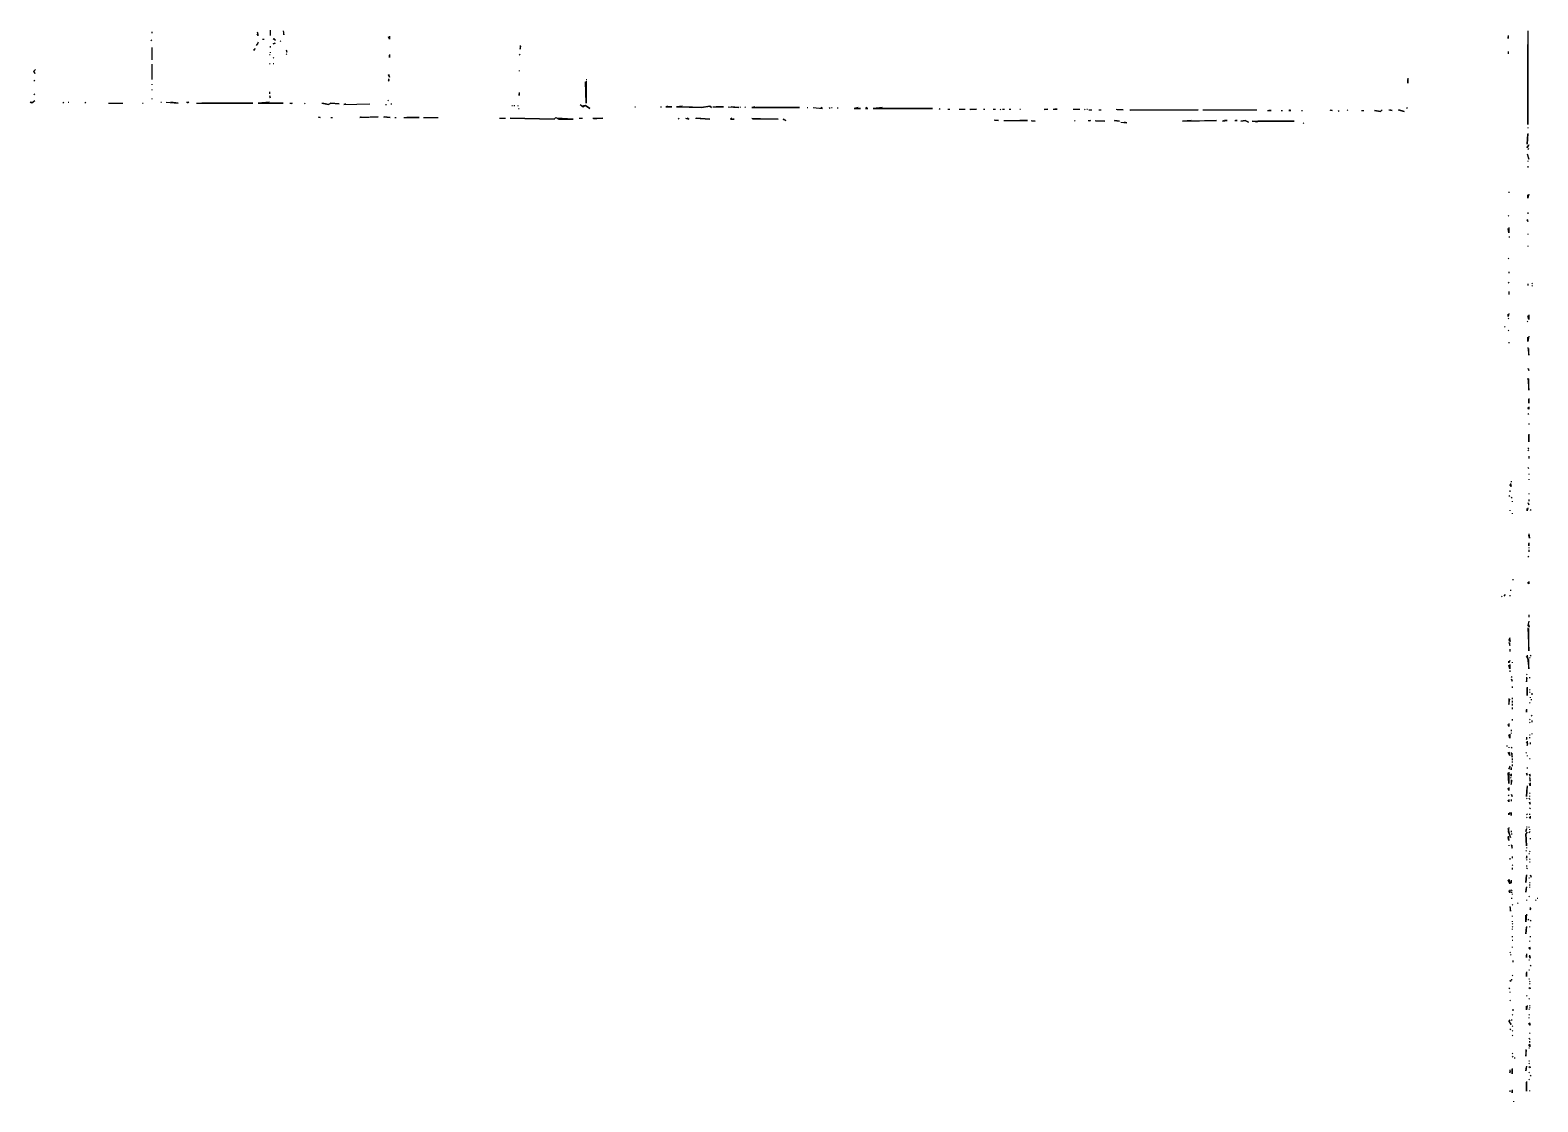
# Model space of a CAD drawing. Extents: x 1 to 1989, y -9 to 1002.
# Drawn here: x 1561.8 to 1892.7, y 295.2 to 530.3 of the extents above; entities that cross this region are included whole.
import ezdxf

# ---------------------------------------------------------------- set-up
doc = ezdxf.new("R2010")
doc.units = 0
doc.layers.add('LINEWORK', color=4, linetype='CONTINUOUS')

msp = doc.modelspace()

# ---------------------------------------------------------------- linework, layer by layer
at = {"layer": 'LINEWORK'}
for points in [[(1588.5, 530), (1588.5, 529.6667)], [(1611.6667, 530), (1611.8333, 529.1667), (1611.6667, 529.5)], [(1614.5, 530.3333), (1614.5, 529.1667)], [(1617.3333, 530.1667), (1617.5, 529.3333), (1617.5, 530)], [(1890.5, 530.1667), (1890.5, 509.6667), (1890.5, 527.1667)], [(1588.5, 528.1667), (1588.3333, 528)], [(1588.5, 526.5), (1588.5, 523.8333)], [(1611.1667, 526.3333), (1611, 525.8333), (1611, 526.1667)], [(1611.8333, 527.6667), (1611.5, 527), (1611.8333, 527.5)], [(1612.8333, 528.3333), (1613.1667, 528.3333)], [(1614.5, 526.8333), (1614.5, 526.5)], [(1615.1667, 528.5), (1615.6667, 528.1667), (1615.3333, 528.5)], [(1615.5, 527.5), (1615.1667, 527.3333), (1615.6667, 527.5)], [(1616.8333, 528), (1616.6667, 527.8333)], [(1640.6667, 529), (1640.6667, 528.3333), (1640.5, 528.8333)], [(1669.3333, 527), (1669.3333, 526.1667), (1669.5, 526.8333)], [(1886.1667, 529.1667), (1886.1667, 528.5), (1886.1667, 528.8333)], [(1588.5, 522.8333), (1588.5, 519.5)], [(1614.3333, 525), (1614.5, 525)], [(1614.3333, 523), (1614.5, 522.8333)], [(1614.5, 525.5), (1614.5, 525.3333)], [(1615.1667, 524.3333), (1615.3333, 524.1667)], [(1615.1667, 523), (1615.3333, 523)], [(1618, 526), (1618.1667, 525.5), (1618.1667, 525.8333)], [(1618.1667, 525.1667), (1618, 525)], [(1640.6667, 525), (1640.6667, 524.3333), (1640.6667, 524.8333)], [(1669.3333, 525), (1669.1667, 524.8333)], [(1886.1667, 525.6667), (1886.1667, 525.1667)], [(1563, 521.6667), (1562.6667, 521.3333), (1562.8333, 520.8333), (1562.6667, 521.3333)], [(1640.5, 520.6667), (1640.6667, 520), (1640.5, 520.5)], [(1640.5, 519.6667), (1640.5, 519.1667), (1640.6667, 519.5)], [(1669.1667, 521.5), (1669.1667, 521.3333)], [(1683.8333, 519.5), (1684, 519.5)], [(1864.1667, 519.8333), (1864.1667, 518.6667), (1864.1667, 519.5)], [(1562.8333, 519.3333), (1562.6667, 519.1667)], [(1562.8333, 516.3333), (1562.6667, 516.1667)], [(1588.5, 518.5), (1588.5, 518.3333)], [(1588.5, 517.3333), (1588.5, 517.1667)], [(1614.3333, 516.8333), (1614.3333, 516.3333)], [(1669.1667, 516.6667), (1669.1667, 516), (1669.1667, 516.3333)], [(1683.8333, 519.1667), (1683.8333, 514.3333), (1683.6667, 519)], [(1562.8333, 514.8333), (1562.1667, 514.3333), (1561.8333, 514.5), (1562.5, 514.5)], [(1569, 514.5), (1569.1667, 514.3333)], [(1570.1667, 514.5), (1570.3333, 514.5)], [(1573.8333, 514.5), (1574, 514.3333)], [(1579, 514.3333), (1582.1667, 514.3333)], [(1586.5, 514.3333), (1586.6667, 514.3333)], [(1588.5, 515.3333), (1588.5, 515.1667)], [(1590.5, 514.5), (1590.6667, 514.5)], [(1591.6667, 514.5), (1594.3333, 514.3333), (1592.6667, 514.5)], [(1596.1667, 514.5), (1596.6667, 514.5), (1596.3333, 514.3333)], [(1598.3333, 514.3333), (1610.6667, 514.3333), (1599.5, 514.3333)], [(1614.3333, 514.5), (1611.8333, 514.3333), (1617.3333, 514.3333), (1614.5, 514.3333)], [(1614.3333, 516), (1614.5, 515.5), (1614.5, 515.8333)], [(1618.8333, 514.3333), (1619.3333, 514.3333), (1619, 514.1667)], [(1622, 514.3333), (1622.1667, 514.1667)], [(1625.8333, 514.3333), (1627.3333, 514), (1627.8333, 514.3333), (1629.6667, 514.1667), (1627.8333, 514.3333), (1627.3333, 514), (1626, 514.3333)], [(1631, 514.1667), (1630.6667, 514), (1636.3333, 514.1667)], [(1639.8333, 514), (1640, 514)], [(1640.5, 515), (1640.3333, 514.8333)], [(1641, 514.1667), (1641.1667, 514.1667)], [(1667.5, 513.8333), (1667.6667, 513.8333)], [(1668, 513.8333), (1668.1667, 513.8333)], [(1668.8333, 513.8333), (1668.8333, 513.6667)], [(1669, 513.1667), (1669.1667, 513.1667)], [(1682.5, 514), (1683.1667, 513.5), (1683.6667, 513.8333), (1684.6667, 513.1667), (1683.6667, 513.8333), (1682.8333, 513.6667)], [(1694.5, 513.5), (1694.6667, 513.5)], [(1700.1667, 513.5), (1700.3333, 513.5)], [(1701.6667, 513.6667), (1701.3333, 513.5), (1702.6667, 513.5), (1701.8333, 513.5)], [(1705, 513.6667), (1703.6667, 513.5), (1709.1667, 513.3333), (1711, 513.6667), (1711.3333, 513.3333), (1711, 513.6667), (1709.1667, 513.3333), (1705.1667, 513.5)], [(1711.6667, 513.5), (1714, 513.5), (1712.3333, 513.5)], [(1715, 513.5), (1717.3333, 513.3333), (1715.6667, 513.5)], [(1717.6667, 513.5), (1717.6667, 513.3333)], [(1718.6667, 513.5), (1718.8333, 513.3333)], [(1720.8333, 513.5), (1720.1667, 513.3333), (1730.6667, 513.3333), (1721, 513.3333)], [(1732.3333, 513.3333), (1732.5, 513.3333)], [(1733.6667, 513.3333), (1735.6667, 513.1667), (1735.3333, 513.3333)], [(1737.1667, 513.3333), (1737.3333, 513.1667)], [(1737.6667, 513.3333), (1737.8333, 513.3333)], [(1739, 513.3333), (1739, 513.1667)], [(1743.5, 513.3333), (1742.6667, 513.1667), (1744, 513.1667), (1743.6667, 513.1667)], [(1745.5, 513.3333), (1745.1667, 513.1667), (1745.6667, 513.1667)], [(1748.8333, 513.3333), (1746.8333, 513.1667), (1759.8333, 513.1667), (1749, 513.1667)], [(1761.3333, 513.1667), (1761.5, 513)], [(1763.1667, 513), (1763.6667, 513)], [(1765.6667, 513), (1767, 513)], [(1768, 513), (1769.5, 513), (1768.1667, 512.8333)], [(1771, 513), (1771.3333, 513)], [(1773.1667, 513), (1773.6667, 513)], [(1774.6667, 513), (1774.8333, 512.8333)], [(1775.1667, 513), (1775.6667, 513)], [(1776.6667, 513), (1777, 513)], [(1779, 513), (1779.1667, 513)], [(1784.3333, 513), (1785.1667, 513), (1784.5, 512.8333)], [(1786.3333, 513), (1787.1667, 513), (1786.6667, 513)], [(1790.6667, 513), (1792.1667, 513)], [(1793.1667, 513), (1793.3333, 512.8333)], [(1793.6667, 513), (1793.8333, 513)], [(1794.1667, 512.8333), (1794.8333, 512.8333)], [(1796.3333, 512.8333), (1796.8333, 512.8333)], [(1800.1667, 513), (1801.6667, 512.8333), (1800.3333, 512.8333)], [(1803.1667, 512.8333), (1818.1667, 512.8333), (1803.3333, 512.6667)], [(1819.1667, 512.8333), (1831, 512.8333)], [(1838.3333, 512.8333), (1838, 512.6667), (1838.5, 512.6667)], [(1847, 512.8333), (1847.5, 512.6667), (1847.1667, 512.6667)], [(1850.8333, 512.8333), (1851, 512.6667)], [(1858.5, 512.8333), (1858.1667, 512.5), (1856.8333, 512.6667), (1858.1667, 512.5)], [(1860, 512.8333), (1860.6667, 512.6667), (1860.1667, 512.8333)], [(1862, 512.8333), (1863.3333, 512.5), (1862.1667, 512.8333)], [(1863.8333, 513.3333), (1864, 513.1667)], [(1625, 511.3333), (1625.5, 511.1667), (1625.1667, 511.1667)], [(1627.8333, 511.1667), (1628.1667, 511.1667)], [(1634.5, 511.3333), (1634.1667, 511.1667), (1638.1667, 511.3333), (1634.6667, 511.1667)], [(1639.3333, 511.3333), (1640.8333, 511.1667), (1639.5, 511.3333)], [(1641.8333, 511.1667), (1642.1667, 511.1667)], [(1643.8333, 511.1667), (1647.1667, 511.1667), (1644.5, 511.1667)], [(1648.1667, 511.1667), (1651.3333, 511.1667)], [(1664.8333, 511), (1666.1667, 511)], [(1677.1667, 511.1667), (1676.8333, 510.8333), (1667.1667, 511), (1676.8333, 510.8333), (1677.1667, 511.1667), (1677.8333, 510.8333), (1681, 510.8333), (1677.3333, 511)], [(1682.3333, 511), (1683, 511)], [(1685.3333, 511), (1687.5, 511), (1685.5, 510.8333)], [(1704, 511), (1704.1667, 510.8333)], [(1705.6667, 511), (1706.3333, 510.8333), (1706, 511)], [(1707.8333, 511), (1711, 510.8333), (1708, 511)], [(1715.8333, 511), (1715.5, 510.8333), (1716.3333, 510.8333), (1716, 510.8333)], [(1720.1667, 511), (1726, 510.8333), (1720.3333, 510.8333)], [(1727, 510.8333), (1727.6667, 510.5), (1727.1667, 510.8333)], [(1773.3333, 510.6667), (1774.3333, 510.5), (1773.5, 510.5)], [(1775.5, 510.5), (1780.6667, 510.5), (1779, 510.5)], [(1781.5, 510.5), (1782.3333, 510.3333), (1781.6667, 510.3333)], [(1791.1667, 510.5), (1791, 510.3333)], [(1794, 510.5), (1794.5, 510.5), (1794.1667, 510.3333)], [(1795.5, 510.5), (1797.6667, 510.3333), (1795.6667, 510.3333)], [(1799.6667, 510.5), (1800.8333, 510.3333), (1799.8333, 510.5)], [(1801.1667, 510.1667), (1802.5, 510), (1802, 510.1667)], [(1816.6667, 510.5), (1814.6667, 510.3333), (1822.1667, 510.5), (1816.8333, 510.3333)], [(1823.8333, 510.5), (1823.5, 510.3333), (1824.5, 510.5), (1824, 510.5)], [(1826.1667, 510.5), (1826.6667, 510.5), (1826.3333, 510.5)], [(1828.5, 510.5), (1827.5, 510.3333), (1828.5, 510.5), (1829.1667, 510.1667), (1828.6667, 510.3333)], [(1831.3333, 510.5), (1831, 510.1667), (1830, 510.3333), (1839.1667, 510.3333), (1831.5, 510.3333)], [(1833.3333, 512.6667), (1834.1667, 512.6667), (1833.6667, 512.6667)], [(1836.3333, 512.6667), (1836.6667, 512.6667)], [(1840.8333, 512.6667), (1841, 512.6667)], [(1841.1667, 510), (1841.3333, 509.8333)], [(1848.8333, 512.6667), (1849, 512.5)], [(1854, 512.6667), (1854.5, 512.6667)], [(1890.5, 507.6667), (1890.3333, 505.3333), (1890.5, 507.5)], [(1890.5, 509), (1890.5, 508.8333)], [(1890.6667, 505.1667), (1890.3333, 504.5), (1890.5, 505)], [(1890.3333, 503.1667), (1890.6667, 502), (1890.5, 503)], [(1890.6667, 504.3333), (1890.5, 504.1667)], [(1890.5, 501.6667), (1890.5, 501.5)], [(1890.5, 500.5), (1890.5, 500.1667)], [(1886.3333, 494.8333), (1886.3333, 494.6667)], [(1890.6667, 494.3333), (1890.5, 493.5), (1890.5, 494.1667)], [(1886.3333, 489.6667), (1886.1667, 489.5)], [(1890.5, 490.3333), (1890.5, 490)], [(1886.3333, 487), (1886.3333, 485.8333), (1886.1667, 486.8333)], [(1890.3333, 488.8333), (1890.5, 488.3333), (1890.3333, 488.6667)], [(1886.3333, 485), (1886.5, 485)], [(1890.5, 485.6667), (1890.5, 485.5)], [(1886.1667, 480.3333), (1886.3333, 480.1667)], [(1890.5, 483), (1890.5, 482.8333)], [(1886.3333, 477.3333), (1886.3333, 477)], [(1886.1667, 475), (1886.3333, 474.8333)], [(1890.5, 474.6667), (1890.5, 474.3333)], [(1891.3333, 474.8333), (1891.5, 474.6667)], [(1891.5, 474.3333), (1891.3333, 474.1667)], [(1886.3333, 473), (1886.3333, 472.3333)], [(1886.3333, 468.1667), (1886.1667, 467.5), (1886.1667, 468)], [(1886.1667, 467.1667), (1886.3333, 467)], [(1890.5, 466.5), (1890.3333, 466.3333)], [(1890.6667, 467.8333), (1890.6667, 466.8333), (1890.5, 467.6667)], [(1885.3333, 465.3333), (1885.5, 465.1667)], [(1886.3333, 464.5), (1886.1667, 464.3333)], [(1886.3333, 461.8333), (1886.3333, 461.6667)], [(1890.6667, 463.1667), (1890.5, 462), (1890.5, 463)], [(1890.5, 460.6667), (1890.6667, 459), (1890.6667, 460.5)], [(1890.5, 456.1667), (1890.6667, 455.6667), (1890.6667, 456)], [(1890.5, 454), (1890.6667, 451.3333), (1890.6667, 453.8333)], [(1890.6667, 447.6667), (1890.6667, 447.1667), (1890.5, 447.5)], [(1890.6667, 449.5), (1890.6667, 448.5), (1890.6667, 449.3333)], [(1890.6667, 446.1667), (1890.5, 446)], [(1890.6667, 444), (1890.6667, 443.8333)], [(1890.6667, 441.6667), (1890.6667, 440), (1890.6667, 441.5)], [(1890.5, 438.6667), (1890.6667, 438.5)], [(1890.6667, 438.1667), (1890.5, 438)], [(1890.6667, 436.8333), (1890.6667, 436.3333)], [(1890.5, 434.3333), (1890.6667, 434.1667)], [(1886.6667, 430.8333), (1886.8333, 430.1667), (1886.5, 430.6667)], [(1886.8333, 431.3333), (1886.8333, 431.1667)], [(1890.6667, 433), (1890.6667, 432.8333)], [(1890.6667, 431.8333), (1890.6667, 431.6667)], [(1886.5, 428.1667), (1886.3333, 428)], [(1886.5, 429.3333), (1886.5, 429)], [(1886.8333, 427.8333), (1887, 427.6667)], [(1887, 427), (1887, 426.8333)], [(1890.6667, 428.6667), (1890.6667, 428.5)], [(1890.6667, 427.3333), (1890.6667, 427)], [(1886.5, 425), (1886.5, 424.8333)], [(1887, 424.3333), (1887, 424.1667)], [(1890.5, 425.5), (1890.3333, 424.8333), (1890.3333, 425.3333)], [(1890.5, 426.6667), (1890.6667, 426.1667), (1890.6667, 426.5)], [(1891, 425.1667), (1891.1667, 425)], [(1890.6667, 419.8333), (1890.8333, 418.8333), (1890.6667, 419.5)], [(1890.6667, 417.8333), (1890.6667, 417.1667), (1890.6667, 417.6667)], [(1890.6667, 414.8333), (1890.5, 414.6667)], [(1890.6667, 416.8333), (1890.6667, 416.6667)], [(1890.6667, 416.3333), (1890.6667, 415.8333)], [(1886.6667, 407.5), (1886.6667, 407.3333)], [(1887.1667, 409.8333), (1887.1667, 409.6667)], [(1890.6667, 409.3333), (1890.6667, 408.8333), (1890.5, 409.1667)], [(1884.6667, 406.1667), (1884.8333, 406)], [(1885.5, 406.5), (1885.1667, 406.1667)], [(1886.5, 406.3333), (1886.5, 406.1667)], [(1890.6667, 400.6667), (1890.5, 399.6667), (1890.8333, 399.3333), (1890.6667, 399.8333)], [(1890.6667, 402), (1890.6667, 401.5)], [(1890.5, 399.1667), (1890.6667, 394.1667), (1890.6667, 399)], [(1886.5, 397), (1886.3333, 396.5), (1886.6667, 396.1667), (1886.5, 396.6667)], [(1886.3333, 396), (1886.5, 395.3333), (1886.5, 395.8333)], [(1886.5, 394.5), (1886.5, 394)], [(1886.5, 392), (1886.3333, 391.5), (1886.3333, 391.8333)], [(1886.5, 391.1667), (1886.5, 390.1667), (1886.3333, 391)], [(1887, 391.6667), (1887, 391.5)], [(1890.3333, 393.1667), (1890.6667, 390.1667), (1890.6667, 392.1667), (1890.1667, 393)], [(1891, 392.6667), (1890.8333, 392.5)], [(1891, 393.1667), (1891.1667, 393)], [(1886.5, 389.8333), (1886.5, 389.5)], [(1886.8333, 388.5), (1887, 388.3333)], [(1886.8333, 388), (1887, 387.5), (1887, 387.8333)], [(1890.3333, 389), (1890.1667, 388.8333)], [(1890.1667, 388.3333), (1890.1667, 387.3333), (1890.3333, 388.1667)], [(1890.8333, 388.3333), (1890.8333, 388.1667)], [(1887, 386.3333), (1887, 386)], [(1887, 383.8333), (1887, 383.5)], [(1890.3333, 386.1667), (1890.3333, 384.3333), (1890.3333, 386)], [(1890.8333, 385.6667), (1891, 385.5)], [(1891, 385.1667), (1890.8333, 385)], [(1891, 384), (1891, 383.8333)], [(1891.3333, 384.8333), (1891.3333, 384.5)], [(1886.3333, 383.6667), (1886.3333, 382.3333), (1886.5, 383.5)], [(1887, 383.1667), (1887, 382.8333)], [(1887, 382.5), (1887, 382.1667)], [(1887, 381.6667), (1887, 381.3333)], [(1890.1667, 381.3333), (1890.1667, 380.6667), (1890.1667, 381.1667)], [(1890.8333, 382.8333), (1891, 382.6667)], [(1891.1667, 383.5), (1891.1667, 383.3333)], [(1886.3333, 378.1667), (1886.3333, 377.5), (1886.1667, 378)], [(1887, 379.1667), (1887, 378.8333)], [(1891, 379.1667), (1890.8333, 379)], [(1891, 378.5), (1890.8333, 378.3333)], [(1891.1667, 380), (1891.3333, 379.8333)], [(1891.3333, 378.8333), (1891.3333, 378.5)], [(1886.5, 375.8333), (1886.5, 375), (1886.3333, 375.6667)], [(1886.8333, 376.8333), (1886.8333, 376.5)], [(1886.8333, 376.1667), (1886.8333, 376)], [(1890.1667, 375.1667), (1890.1667, 374.6667), (1890.3333, 375)], [(1890.3333, 374.3333), (1890.3333, 373.3333), (1890.5, 373.8333), (1890.1667, 374.1667)], [(1890.8333, 375.6667), (1891, 375.6667)], [(1890.8333, 375.1667), (1890.8333, 375)], [(1891, 374), (1891, 373.6667)], [(1891.3333, 376), (1891.3333, 375.8333)], [(1885.8333, 373.3333), (1885.8333, 373.1667)], [(1886.3333, 372), (1886.5, 371.1667), (1886.1667, 371.8333)], [(1886.3333, 373), (1886.3333, 372.8333)], [(1886.8333, 373), (1887, 372.8333)], [(1886.8333, 371.8333), (1887, 370.8333), (1887, 371.6667)], [(1890.1667, 371.8333), (1890, 371.6667)], [(1890.3333, 371.1667), (1890.3333, 371)], [(1886.3333, 367.5), (1886.3333, 365), (1886.1667, 367.3333)], [(1886.5, 368.8333), (1886.3333, 368.1667), (1886.5, 368.5)], [(1886.8333, 368.5), (1886.8333, 368), (1886.8333, 368.3333)], [(1887, 370.5), (1887, 370.1667)], [(1887, 369.8333), (1887, 369.6667)], [(1887, 369.1667), (1887, 368.8333)], [(1890.1667, 367.3333), (1890.3333, 366.8333), (1890.1667, 367.1667)], [(1890.3333, 368.5), (1890.3333, 368.3333)], [(1890.8333, 370.5), (1891, 370.5)], [(1886.3333, 364.1667), (1886.3333, 363.5), (1886.1667, 364)], [(1886.8333, 367.1667), (1886.8333, 366.6667), (1886.6667, 367)], [(1886.6667, 366.3333), (1886.8333, 366.1667)], [(1886.8333, 365.8333), (1886.8333, 364.8333), (1887, 365.6667)], [(1890.3333, 364.5), (1890.1667, 362.1667), (1890.3333, 364.1667)], [(1890.8333, 367.1667), (1891, 366.6667), (1890.8333, 367)], [(1890.8333, 366.3333), (1891, 365.5), (1891, 366.1667)], [(1891, 365.1667), (1891, 364.5), (1890.8333, 365)], [(1886.1667, 362.5), (1886.3333, 362.3333)], [(1886.3333, 361.5), (1886.3333, 361), (1886.1667, 361.3333)], [(1886.8333, 362.6667), (1887, 362.1667), (1887, 362.5)], [(1886.8333, 361.5), (1886.8333, 361.1667)], [(1890.1667, 361.8333), (1890.3333, 361.6667)], [(1890.6667, 361.8333), (1891, 361.5)], [(1890.8333, 363), (1891, 362.8333)], [(1890.8333, 362.3333), (1890.8333, 362.1667)], [(1890.8333, 361), (1891, 360.5), (1890.8333, 360.8333)], [(1886.5, 358.6667), (1886.3333, 358.1667), (1886.3333, 358.5)], [(1886.8333, 358.6667), (1886.8333, 358), (1886.8333, 358.5)], [(1890.1667, 358.3333), (1890.3333, 358.1667)], [(1890.1667, 357.6667), (1890.3333, 357.5)], [(1891, 359.6667), (1890.8333, 359.5)], [(1890.8333, 358.3333), (1890.8333, 358.1667)], [(1891, 357.8333), (1891, 357.3333), (1890.8333, 357.6667)], [(1886.3333, 355.3333), (1886.1667, 354.5), (1886.6667, 353.1667), (1886.1667, 355.1667)], [(1886.8333, 354.6667), (1886.8333, 354.3333)], [(1886.8333, 354), (1887, 354)], [(1890.1667, 355.1667), (1890, 354.5), (1890.1667, 355)], [(1890.3333, 354.3333), (1890, 354), (1890.1667, 351.3333), (1890, 354)], [(1890.1667, 355.5), (1890.3333, 355.5)], [(1890.6667, 355.5), (1890.6667, 355.3333)], [(1891, 354.5), (1890.6667, 354.1667)], [(1890.8333, 355), (1890.8333, 354.8333)], [(1886.1667, 353.5), (1886.3333, 352.5), (1886.1667, 353.1667)], [(1886.3333, 351.5), (1886.3333, 351.3333)], [(1886.8333, 351.6667), (1887, 350.8333), (1887, 351.5)], [(1890.1667, 351), (1890.1667, 350.8333)], [(1891, 353), (1891, 352.8333)], [(1886.5, 348.6667), (1886.5, 348.3333)], [(1887, 349), (1887, 348.6667)], [(1890, 350.3333), (1890.1667, 350.1667)], [(1890.1667, 349.1667), (1890.1667, 348.6667), (1890.3333, 349)], [(1890.1667, 348.3333), (1890.3333, 348.1667)], [(1890.6667, 349.6667), (1890.8333, 349.6667)], [(1890.8333, 350.1667), (1891, 350)], [(1891, 348.5), (1890.8333, 348.3333)], [(1890.8333, 347.8333), (1891, 347.8333)], [(1887, 347.1667), (1887.1667, 347)], [(1887, 346.5), (1887, 346.1667)], [(1890.1667, 345), (1890, 343.3333), (1890.1667, 344.8333)], [(1890.1667, 347), (1890.1667, 346.8333)], [(1890.3333, 346.5), (1890.1667, 346.3333)], [(1890.6667, 344.3333), (1890.8333, 344.3333)], [(1891, 345), (1891.1667, 344.5), (1891.1667, 344.8333)], [(1886.3333, 344), (1886.5, 343), (1886.1667, 343.8333)], [(1886.5, 341.6667), (1886.5, 341), (1886.3333, 341.5)], [(1886.8333, 343.8333), (1886.8333, 343.1667), (1886.8333, 343.6667)], [(1886.8333, 341.6667), (1887, 341.5)], [(1886.8333, 341.1667), (1887, 341.1667)], [(1887, 340.8333), (1887, 340.6667)], [(1890.1667, 342.3333), (1890, 341.1667), (1890.1667, 342.1667)], [(1890.8333, 343.3333), (1891, 343.3333)], [(1890.8333, 342.8333), (1890.8333, 342.6667)], [(1890.8333, 342.3333), (1890.8333, 342.1667)], [(1886.5, 338), (1886.6667, 337), (1886.6667, 337.8333)], [(1886.8333, 339.8333), (1887, 339.8333)], [(1887, 338.5), (1887.1667, 338.3333)], [(1888.3333, 338.8333), (1888.1667, 338.6667)], [(1890.1667, 339.5), (1890.1667, 339.3333)], [(1890.8333, 340.3333), (1890.6667, 340.1667)], [(1891, 337.8333), (1891, 337.3333), (1891.1667, 337.6667)], [(1892.3333, 339.5), (1892.1667, 339.3333)], [(1892.5, 339.8333), (1892.6667, 339.8333)], [(1887, 336), (1887, 335.8333)], [(1887, 334.8333), (1887, 334.6667)], [(1887.1667, 334.3333), (1887, 334.1667)], [(1890.1667, 336.3333), (1890, 334.6667), (1890, 336.1667)], [(1890.6667, 335.1667), (1890.5, 335)], [(1891, 335), (1891.1667, 334.8333)], [(1887.1667, 333.6667), (1887, 333.5)], [(1887, 333.1667), (1887, 333)], [(1887, 331.5), (1887, 331.3333)], [(1890.1667, 333.6667), (1890, 332), (1890.1667, 333.5)], [(1890.8333, 333.6667), (1890.8333, 333.5)], [(1891, 331.5), (1891, 331.3333)], [(1886.5, 328), (1886.6667, 327.8333)], [(1887, 330.6667), (1887.1667, 330.6667)], [(1887, 329.1667), (1887, 329)], [(1890.1667, 327.6667), (1890.1667, 326.8333), (1890.1667, 327.3333)], [(1890.8333, 329.1667), (1891, 328.6667), (1890.6667, 329)], [(1890.8333, 330.5), (1890.8333, 330.3333)], [(1886.8333, 327.5), (1886.6667, 327.3333)], [(1887.1667, 326.1667), (1887.1667, 325.8333)], [(1890.6667, 326.3333), (1890.8333, 326.3333)], [(1890.8333, 327.3333), (1891, 326.6667), (1890.8333, 327.1667)], [(1891, 325.1667), (1891.1667, 325)], [(1886.5, 321.8333), (1886.8333, 321.6667), (1886.5, 321.6667)], [(1886.8333, 322), (1887, 322)], [(1887.1667, 323), (1887, 322.8333)], [(1890.1667, 323.6667), (1890.1667, 322.6667), (1890.1667, 323.5)], [(1890.6667, 324.1667), (1890.8333, 324.1667)], [(1890.6667, 322.1667), (1890.8333, 322.1667)], [(1890.8333, 321.6667), (1891, 321.5)], [(1891, 321.1667), (1890.8333, 321)], [(1886.3333, 320.1667), (1886.5, 320)], [(1886.5, 319.3333), (1886.5, 319.1667)], [(1890.3333, 318.5), (1890.1667, 318.3333)], [(1890.8333, 320.3333), (1891, 320), (1890.6667, 320.1667)], [(1890.8333, 317.8333), (1890.6667, 317.6667)], [(1886.5, 317.5), (1886.6667, 317.3333)], [(1887, 314.3333), (1887.1667, 314.1667)], [(1887.1667, 315.5), (1887.1667, 315.1667)], [(1890.3333, 316.3333), (1890.1667, 315.3333), (1890.1667, 316.1667)], [(1890.6667, 315.5), (1890.8333, 315.5)], [(1890.8333, 314.3333), (1890.6667, 314.1667)], [(1890.8333, 316.3333), (1891, 316.1667)], [(1890.8333, 315.8333), (1891, 315.8333)], [(1886.5, 313.1667), (1886.3333, 312.8333), (1886.8333, 312.1667), (1886.3333, 313)], [(1886.6667, 311.1667), (1886.5, 311)], [(1886.8333, 313.1667), (1887, 313.1667)], [(1887, 311.8333), (1887.1667, 311.6667)], [(1890.6667, 313.6667), (1890.6667, 313.5)], [(1890.8333, 312.5), (1891, 312), (1890.6667, 312.3333), (1891, 312.5)], [(1887.1667, 310.8333), (1887, 310.6667)], [(1887, 309.8333), (1887.1667, 309.6667)], [(1890.6667, 309.1667), (1891, 308.8333)], [(1890.8333, 307.8333), (1891, 307.3333), (1890.6667, 307.6667), (1891, 307.8333)], [(1890.8333, 310.3333), (1891, 310.1667)], [(1890.8333, 308.5), (1890.8333, 308.1667)], [(1887, 305.8333), (1887.1667, 305.6667)], [(1887, 305.1667), (1887.1667, 305)], [(1887.5, 304.8333), (1887.6667, 304.8333)], [(1890, 306.6667), (1890, 305.1667), (1890.1667, 306.5)], [(1890.6667, 307), (1890.8333, 307)], [(1886.5, 302.1667), (1886.5, 301.5), (1886.6667, 302)], [(1887, 302.5), (1887, 301.3333), (1887, 302.3333)], [(1890.1667, 303), (1890, 302), (1890.1667, 302.8333)], [(1890.6667, 304.1667), (1890.8333, 304.1667)], [(1890.8333, 303.6667), (1890.6667, 303.5)], [(1890.8333, 303), (1891, 302.6667), (1890.6667, 302.8333)], [(1890.8333, 301.6667), (1890.6667, 301.5)], [(1887, 297.8333), (1887, 297.1667), (1887, 297.6667)], [(1890.1667, 299.6667), (1890.1667, 297.5), (1890.1667, 299.5)], [(1890.6667, 300.1667), (1890.8333, 300)], [(1891, 301), (1891.1667, 300.8333)], [(1886.5, 297.6667), (1886.5, 297.3333)], [(1887.3333, 295.3333), (1887.3333, 295.1667)], [(1890.8333, 297.6667), (1890.8333, 297.5)]]:
    msp.add_lwpolyline(points, dxfattribs=at)

doc.saveas('drawing.dxf')
